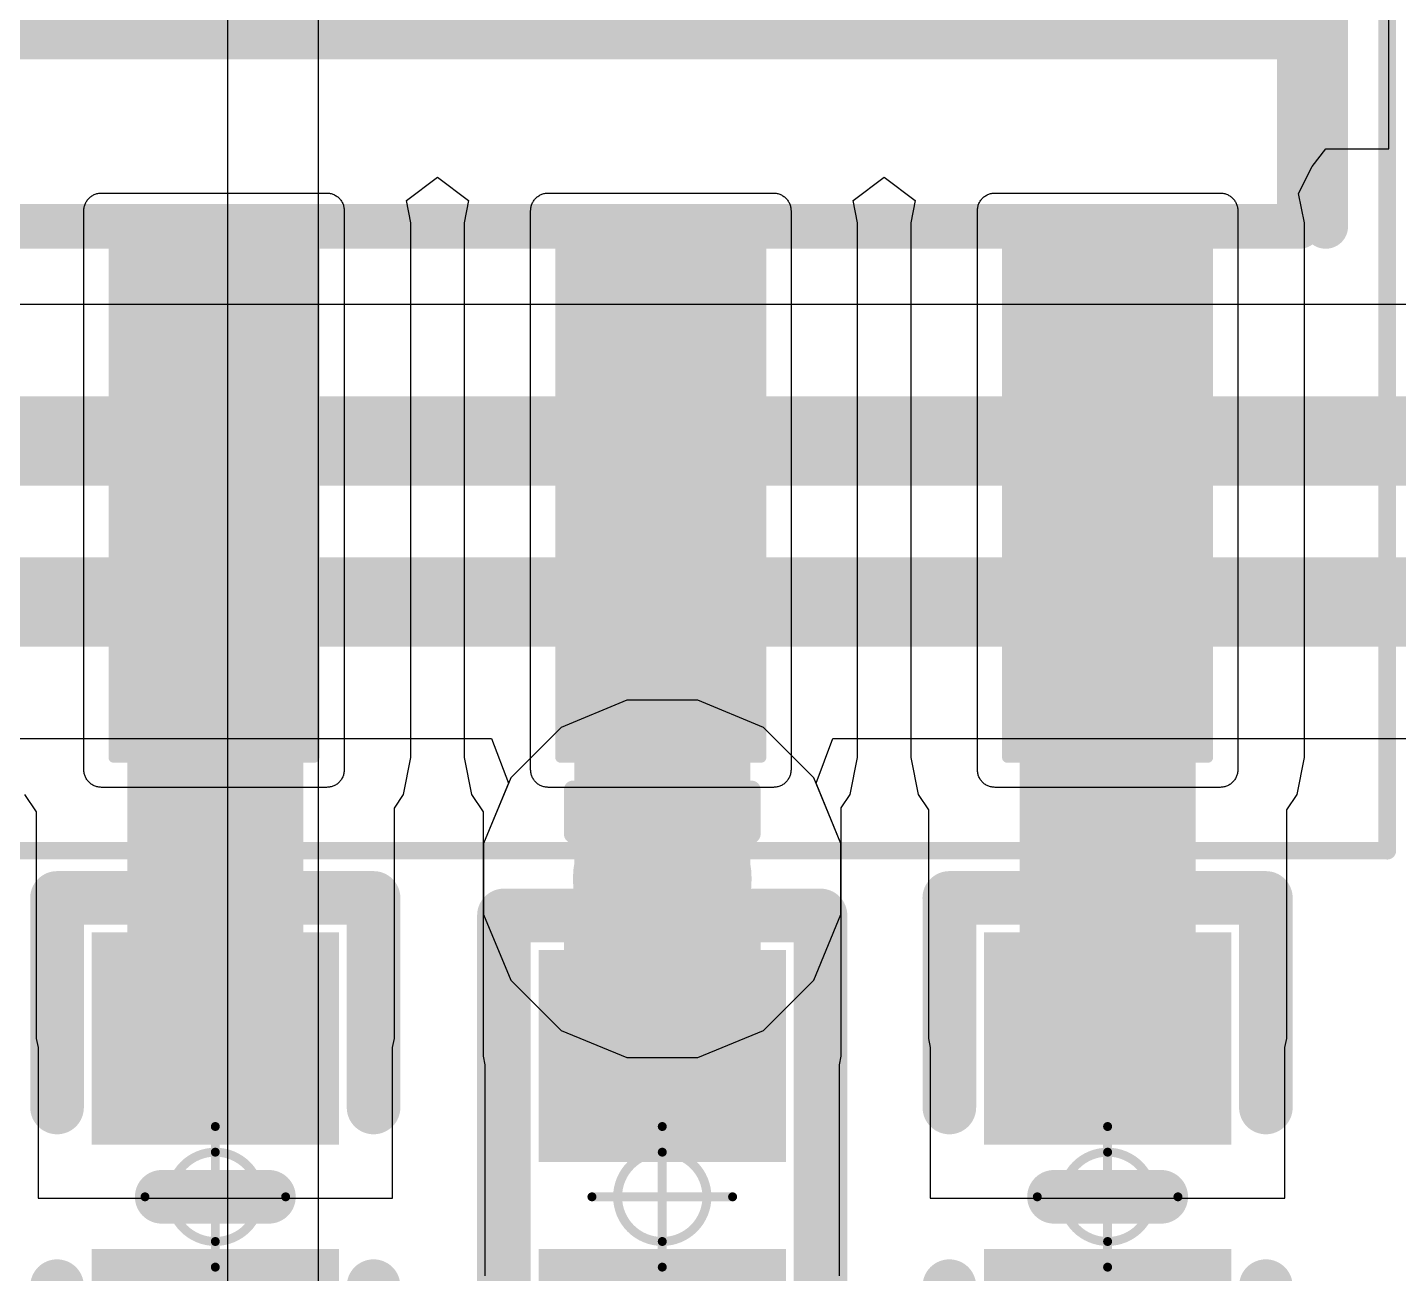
# Model space of a CAD drawing. Header units: inches. Extents: x -0.5 to 14, y -0.2 to 4.7.
# Drawn here: x 0.2527 to 0.4062, y 0.7315 to 0.871 of the extents above; entities that cross this region are included whole.
import ezdxf

# ---------------------------------------------------------------- set-up
doc = ezdxf.new("R2010")
doc.units = ezdxf.units.IN
doc.header["$MEASUREMENT"] = 0
for name, color, linetype in [('Bottom Layer', 5, 'Continuous'), ('Drill Drawing', 1, 'Continuous'), ('GND', 16, 'Continuous'), ('Mechanical 13', 56, 'Continuous'), ('Mechanical 15', 56, 'Continuous'), ('POWER', 76, 'Continuous'), ('Top Layer', 1, 'Continuous'), ('Top Overlay', 2, 'Continuous'), ('Top Paste', 8, 'Continuous'), ('Top Solder', 216, 'Continuous'), ('Via Holes', 16, 'Continuous')]:
    doc.layers.add(name, color=color, linetype=linetype)

# ---------------------------------------------------------------- blocks, each defined once
blk = doc.blocks.new('R_0402_L_27')
at = {"layer": 'Top Layer'}
for points in [[(-0.02363, 0.00984), (-0.00788, 0.00984), (-0.00788, -0.00985), (-0.02363, -0.00985)], [(0.00984, 0.00984), (0.02559, 0.00984), (0.02559, -0.00985), (0.00984, -0.00985)]]:
    blk.add_hatch(color=1, dxfattribs=at).paths.add_polyline_path(points)
at = {"layer": 'Top Paste'}
for points in [[(-0.02363, 0.00984), (-0.00788, 0.00984), (-0.00788, -0.00985), (-0.02363, -0.00985)], [(0.00984, 0.00984), (0.02559, 0.00984), (0.02559, -0.00985), (0.00984, -0.00985)]]:
    blk.add_hatch(color=8, dxfattribs=at).paths.add_polyline_path(points)
at = {"layer": 'Top Solder'}
for points in [[(-0.02763, 0.01384), (-0.00388, 0.01384), (-0.00388, -0.01385), (-0.02763, -0.01385)], [(0.00584, 0.01384), (0.02959, 0.01384), (0.02959, -0.01385), (0.00584, -0.01385)]]:
    blk.add_hatch(color=216, dxfattribs=at).paths.add_polyline_path(points)
at = {"layer": 'Mechanical 15'}
for points in [[(0, -0.00787, 0.001, 0.001, 0), (0, 0.00787, 0.001, 0.001, 0)], [(0.00787, 0, 0.001, 0.001, 0), (-0.00787, 0, 0.001, 0.001, 0)]]:
    blk.add_lwpolyline(points, format="xyseb", dxfattribs=at)
for points in [[(-0.00025, 0.00787, 0.0005, 0.0005, 1), (0.00025, 0.00787, 0.0005, 0.0005, 1)], [(0.005, 0, 0.001, 0.001, 1), (-0.005, 0, 0.001, 0.001, 1)], [(-0.00812, 0, 0.0005, 0.0005, 1), (-0.00762, 0, 0.0005, 0.0005, 1)], [(-0.00525, 0, 0.0005, 0.0005, 1), (-0.00475, 0, 0.0005, 0.0005, 1)], [(0.00475, 0, 0.0005, 0.0005, 1), (0.00525, 0, 0.0005, 0.0005, 1)], [(0.00762, 0, 0.0005, 0.0005, 1), (0.00812, 0, 0.0005, 0.0005, 1)], [(-0.00025, -0.00787, 0.0005, 0.0005, 1), (0.00025, -0.00787, 0.0005, 0.0005, 1)]]:
    blk.add_lwpolyline(points, format="xyseb", close=True, dxfattribs=at)
at = {"layer": 'Top Overlay'}
for points in [[(-0.0315, -0.01772, 0.006, 0.006, 0), (-0.0315, 0.01771, 0.006, 0.006, 0)], [(0.03346, 0.01771, 0.006, 0.006, 0), (-0.0315, 0.01771, 0.006, 0.006, 0)], [(0.03346, -0.01772, 0.006, 0.006, 0), (0.03346, 0.01771, 0.006, 0.006, 0)], [(0.03346, -0.01772, 0.006, 0.006, 0), (-0.0315, -0.01772, 0.006, 0.006, 0)]]:
    blk.add_lwpolyline(points, format="xyseb", dxfattribs=at)
for points in [[(-0.033, 0.01771, 0.003, 0.003, 1), (-0.03, 0.01771, 0.003, 0.003, 1)], [(-0.033, 0.01771, 0.003, 0.003, 1), (-0.03, 0.01771, 0.003, 0.003, 1)], [(0.03196, 0.01771, 0.003, 0.003, 1), (0.03496, 0.01771, 0.003, 0.003, 1)], [(0.03196, 0.01771, 0.003, 0.003, 1), (0.03496, 0.01771, 0.003, 0.003, 1)], [(-0.033, -0.01772, 0.003, 0.003, 1), (-0.03, -0.01772, 0.003, 0.003, 1)], [(-0.033, -0.01772, 0.003, 0.003, 1), (-0.03, -0.01772, 0.003, 0.003, 1)], [(0.03196, -0.01772, 0.003, 0.003, 1), (0.03496, -0.01772, 0.003, 0.003, 1)], [(0.03196, -0.01772, 0.003, 0.003, 1), (0.03496, -0.01772, 0.003, 0.003, 1)]]:
    blk.add_lwpolyline(points, format="xyseb", close=True, dxfattribs=at)
blk = doc.blocks.new('C_0402_L_28')
at = {"layer": 'Top Layer'}
for points in [[(-0.02559, 0.00984), (-0.00984, 0.00984), (-0.00984, -0.00984), (-0.02559, -0.00984)], [(0.00984, 0.00984), (0.02559, 0.00984), (0.02559, -0.00985), (0.00984, -0.00985)]]:
    blk.add_hatch(color=1, dxfattribs=at).paths.add_polyline_path(points)
at = {"layer": 'Top Paste'}
for points in [[(-0.02559, 0.00984), (-0.00984, 0.00984), (-0.00984, -0.00984), (-0.02559, -0.00984)], [(0.00984, 0.00984), (0.02559, 0.00984), (0.02559, -0.00985), (0.00984, -0.00985)]]:
    blk.add_hatch(color=8, dxfattribs=at).paths.add_polyline_path(points)
at = {"layer": 'Top Solder'}
for points in [[(-0.02959, 0.01384), (-0.00584, 0.01384), (-0.00584, -0.01384), (-0.02959, -0.01384)], [(0.00584, 0.01384), (0.02959, 0.01384), (0.02959, -0.01385), (0.00584, -0.01385)]]:
    blk.add_hatch(color=216, dxfattribs=at).paths.add_polyline_path(points)
at = {"layer": 'Mechanical 15'}
for points in [[(0, -0.00787, 0.001, 0.001, 0), (0, 0.00787, 0.001, 0.001, 0)], [(0.00787, 0, 0.001, 0.001, 0), (-0.00787, 0, 0.001, 0.001, 0)]]:
    blk.add_lwpolyline(points, format="xyseb", dxfattribs=at)
for points in [[(-0.00025, 0.00787, 0.0005, 0.0005, 1), (0.00025, 0.00787, 0.0005, 0.0005, 1)], [(0.005, 0, 0.001, 0.001, 1), (-0.005, 0, 0.001, 0.001, 1)], [(-0.00812, 0, 0.0005, 0.0005, 1), (-0.00762, 0, 0.0005, 0.0005, 1)], [(-0.00525, 0, 0.0005, 0.0005, 1), (-0.00475, 0, 0.0005, 0.0005, 1)], [(0.00475, 0, 0.0005, 0.0005, 1), (0.00525, 0, 0.0005, 0.0005, 1)], [(0.00762, 0, 0.0005, 0.0005, 1), (0.00812, 0, 0.0005, 0.0005, 1)], [(-0.00025, -0.00787, 0.0005, 0.0005, 1), (0.00025, -0.00787, 0.0005, 0.0005, 1)]]:
    blk.add_lwpolyline(points, format="xyseb", close=True, dxfattribs=at)
at = {"layer": 'Top Overlay'}
for points in [[(-0.01, 0.01771, 0.006, 0.006, 0), (-0.03346, 0.01771, 0.006, 0.006, 0)], [(-0.03346, -0.01771, 0.006, 0.006, 0), (-0.03346, 0.01771, 0.006, 0.006, 0)], [(0.03346, 0.01771, 0.006, 0.006, 0), (0.01, 0.01771, 0.006, 0.006, 0)], [(0.03346, -0.01772, 0.006, 0.006, 0), (0.03346, 0.01771, 0.006, 0.006, 0)], [(0, -0.006, 0.006, 0.006, 0), (0, 0.006, 0.006, 0.006, 0)], [(-0.01, -0.01771, 0.006, 0.006, 0), (-0.03346, -0.01771, 0.006, 0.006, 0)], [(-0.03345, -0.01772, 0.006, 0.006, 0), (-0.03346, -0.01771, 0.006, 0.006, 0)], [(0.03346, -0.01771, 0.006, 0.006, 0), (0.01, -0.01771, 0.006, 0.006, 0)]]:
    blk.add_lwpolyline(points, format="xyseb", dxfattribs=at)
for points in [[(-0.03496, 0.01771, 0.003, 0.003, 1), (-0.03196, 0.01771, 0.003, 0.003, 1)], [(-0.03496, 0.01771, 0.003, 0.003, 1), (-0.03196, 0.01771, 0.003, 0.003, 1)], [(-0.0115, 0.01771, 0.003, 0.003, 1), (-0.0085, 0.01771, 0.003, 0.003, 1)], [(0.0085, 0.01771, 0.003, 0.003, 1), (0.0115, 0.01771, 0.003, 0.003, 1)], [(0.03196, 0.01771, 0.003, 0.003, 1), (0.03496, 0.01771, 0.003, 0.003, 1)], [(0.03196, 0.01771, 0.003, 0.003, 1), (0.03496, 0.01771, 0.003, 0.003, 1)], [(-0.0015, 0.006, 0.003, 0.003, 1), (0.0015, 0.006, 0.003, 0.003, 1)], [(-0.0015, -0.006, 0.003, 0.003, 1), (0.0015, -0.006, 0.003, 0.003, 1)], [(-0.03496, -0.01771, 0.003, 0.003, 1), (-0.03196, -0.01771, 0.003, 0.003, 1)], [(-0.03496, -0.01771, 0.003, 0.003, 1), (-0.03196, -0.01771, 0.003, 0.003, 1)], [(-0.03496, -0.01771, 0.003, 0.003, 1), (-0.03196, -0.01771, 0.003, 0.003, 1)], [(-0.03495, -0.01772, 0.003, 0.003, 1), (-0.03195, -0.01772, 0.003, 0.003, 1)], [(-0.0115, -0.01771, 0.003, 0.003, 1), (-0.0085, -0.01771, 0.003, 0.003, 1)], [(0.0085, -0.01771, 0.003, 0.003, 1), (0.0115, -0.01771, 0.003, 0.003, 1)], [(0.03196, -0.01771, 0.003, 0.003, 1), (0.03496, -0.01771, 0.003, 0.003, 1)], [(0.03196, -0.01772, 0.003, 0.003, 1), (0.03496, -0.01772, 0.003, 0.003, 1)]]:
    blk.add_lwpolyline(points, format="xyseb", close=True, dxfattribs=at)
blk = doc.blocks.new('VREG_LM5017MR_NOPB_30')
at = {"layer": 'Top Layer'}
blk.add_hatch(color=1, dxfattribs=at).paths.add_polyline_path([(-0.05807, 0.09646), (0.05807, 0.09646), (0.05807, -0.09646), (-0.05807, -0.09646)])
h = blk.add_hatch(color=1, dxfattribs=at)
edge = h.paths.add_edge_path()
edge.add_arc((0.07638, 0.08622), 0.000591, 90, 180)
edge.add_line((0.07579, 0.08622), (0.07579, 0.06378))
edge.add_arc((0.07638, 0.06378), 0.000591, 180, 270)
edge.add_line((0.07638, 0.06319), (0.13622, 0.06319))
edge.add_arc((0.13622, 0.06378), 0.000591, 270, 360)
edge.add_line((0.13681, 0.06378), (0.13681, 0.08622))
edge.add_arc((0.13622, 0.08622), 0.000591, 0, 90)
edge.add_line((0.13622, 0.08681), (0.07638, 0.08681))
h = blk.add_hatch(color=1, dxfattribs=at)
edge = h.paths.add_edge_path()
edge.add_arc((0.07638, 0.03622), 0.000591, 90, 180)
edge.add_line((0.07579, 0.03622), (0.07579, 0.01378))
edge.add_arc((0.07638, 0.01378), 0.000591, 180, 270)
edge.add_line((0.07638, 0.01319), (0.13622, 0.01319))
edge.add_arc((0.13622, 0.01378), 0.000591, 270, 360)
edge.add_line((0.13681, 0.01378), (0.13681, 0.03622))
edge.add_arc((0.13622, 0.03622), 0.000591, 0, 90)
edge.add_line((0.13622, 0.03681), (0.07638, 0.03681))
h = blk.add_hatch(color=1, dxfattribs=at)
edge = h.paths.add_edge_path()
edge.add_arc((0.07638, -0.01378), 0.000591, 90, 180)
edge.add_line((0.07579, -0.01378), (0.07579, -0.03622))
edge.add_arc((0.07638, -0.03622), 0.000591, 180, 270)
edge.add_line((0.07638, -0.03681), (0.13622, -0.03681))
edge.add_arc((0.13622, -0.03622), 0.000591, 270, 360)
edge.add_line((0.13681, -0.03622), (0.13681, -0.01378))
edge.add_arc((0.13622, -0.01378), 0.000591, 0, 90)
edge.add_line((0.13622, -0.01319), (0.07638, -0.01319))
at = {"layer": 'Top Paste'}
h = blk.add_hatch(color=8, dxfattribs=at)
edge = h.paths.add_edge_path()
edge.add_arc((0.07638, 0.08622), 0.000591, 90, 180)
edge.add_line((0.07579, 0.08622), (0.07579, 0.06378))
edge.add_arc((0.07638, 0.06378), 0.000591, 180, 270)
edge.add_line((0.07638, 0.06319), (0.13622, 0.06319))
edge.add_arc((0.13622, 0.06378), 0.000591, 270, 360)
edge.add_line((0.13681, 0.06378), (0.13681, 0.08622))
edge.add_arc((0.13622, 0.08622), 0.000591, 0, 90)
edge.add_line((0.13622, 0.08681), (0.07638, 0.08681))
h = blk.add_hatch(color=8, dxfattribs=at)
edge = h.paths.add_edge_path()
edge.add_arc((0.07638, 0.03622), 0.000591, 90, 180)
edge.add_line((0.07579, 0.03622), (0.07579, 0.01378))
edge.add_arc((0.07638, 0.01378), 0.000591, 180, 270)
edge.add_line((0.07638, 0.01319), (0.13622, 0.01319))
edge.add_arc((0.13622, 0.01378), 0.000591, 270, 360)
edge.add_line((0.13681, 0.01378), (0.13681, 0.03622))
edge.add_arc((0.13622, 0.03622), 0.000591, 0, 90)
edge.add_line((0.13622, 0.03681), (0.07638, 0.03681))
h = blk.add_hatch(color=8, dxfattribs=at)
edge = h.paths.add_edge_path()
edge.add_arc((0.07638, -0.01378), 0.000591, 90, 180)
edge.add_line((0.07579, -0.01378), (0.07579, -0.03622))
edge.add_arc((0.07638, -0.03622), 0.000591, 180, 270)
edge.add_line((0.07638, -0.03681), (0.13622, -0.03681))
edge.add_arc((0.13622, -0.03622), 0.000591, 270, 360)
edge.add_line((0.13681, -0.03622), (0.13681, -0.01378))
edge.add_arc((0.13622, -0.01378), 0.000591, 0, 90)
edge.add_line((0.13622, -0.01319), (0.07638, -0.01319))
at = {"layer": 'Mechanical 13'}
for points in [[(0.07677, 0.09646, 0.005, 0.005, 0), (-0.07677, 0.09646, 0.005, 0.005, 0)], [(0.07677, -0.09646, 0.005, 0.005, 0), (0.07677, 0.09646, 0.005, 0.005, 0)]]:
    blk.add_lwpolyline(points, format="xyseb", dxfattribs=at)
blk.add_lwpolyline([(0.07552, 0.09646, 0.0025, 0.0025, 1), (0.07802, 0.09646, 0.0025, 0.0025, 1)], format="xyseb", close=True, dxfattribs=at)
blk.add_lwpolyline([(0.07552, 0.09646, 0.0025, 0.0025, 1), (0.07802, 0.09646, 0.0025, 0.0025, 1)], format="xyseb", close=True, dxfattribs=at)
at = {"layer": 'Mechanical 15'}
for points in [[(0.14665, 0.1063, 0.00197, 0.00197, 0), (-0.14665, 0.1063, 0.00197, 0.00197, 0)], [(0.14665, -0.1063, 0.00197, 0.00197, 0), (0.14665, 0.1063, 0.00197, 0.00197, 0)]]:
    blk.add_lwpolyline(points, format="xyseb", dxfattribs=at)
blk.add_lwpolyline([(0.14616, 0.1063, 0.000984, 0.000984, 1), (0.14715, 0.1063, 0.000984, 0.000984, 1)], format="xyseb", close=True, dxfattribs=at)
blk.add_lwpolyline([(0.14616, 0.1063, 0.000984, 0.000984, 1), (0.14715, 0.1063, 0.000984, 0.000984, 1)], format="xyseb", close=True, dxfattribs=at)
at = {"layer": 'Top Overlay'}
blk.add_lwpolyline([(0.07677, 0.09941, 0.005, 0.005, 0), (-0.07677, 0.09941, 0.005, 0.005, 0)], format="xyseb", dxfattribs=at)
blk.add_lwpolyline([(0.07552, 0.09941, 0.0025, 0.0025, 1), (0.07802, 0.09941, 0.0025, 0.0025, 1)], format="xyseb", close=True, dxfattribs=at)
at = {"layer": 'Top Solder'}
for p, q in [((0.07361, 0.08899), (0.07368, 0.08906)), ((0.07368, 0.08906), (0.07376, 0.08913)), ((0.07376, 0.08913), (0.07384, 0.08919)), ((0.07384, 0.08919), (0.07393, 0.08925)), ((0.07393, 0.08925), (0.07402, 0.0893)), ((0.07402, 0.0893), (0.07411, 0.08935)), ((0.07411, 0.08935), (0.0742, 0.0894)), ((0.0742, 0.0894), (0.07429, 0.08944)), ((0.07429, 0.08944), (0.07439, 0.08947)), ((0.07439, 0.08947), (0.07449, 0.0895)), ((0.07449, 0.0895), (0.07459, 0.08952)), ((0.07459, 0.08952), (0.07469, 0.08954)), ((0.07469, 0.08954), (0.07479, 0.08956)), ((0.07479, 0.08956), (0.0749, 0.08956)), ((0.0749, 0.08956), (0.075, 0.08957)), ((0.075, 0.08957), (0.1376, 0.08957)), ((0.1376, 0.08957), (0.1377, 0.08956)), ((0.1377, 0.08956), (0.1378, 0.08956)), ((0.1378, 0.08956), (0.13791, 0.08954)), ((0.13791, 0.08954), (0.13801, 0.08952)), ((0.13801, 0.08952), (0.13811, 0.0895)), ((0.13811, 0.0895), (0.13821, 0.08947)), ((0.13821, 0.08947), (0.1383, 0.08944)), ((0.1383, 0.08944), (0.1384, 0.0894)), ((0.1384, 0.0894), (0.13849, 0.08935)), ((0.13849, 0.08935), (0.13858, 0.0893)), ((0.13858, 0.0893), (0.13867, 0.08925)), ((0.13867, 0.08925), (0.13876, 0.08919)), ((0.13876, 0.08919), (0.13884, 0.08913)), ((0.13884, 0.08913), (0.13892, 0.08906)), ((0.13892, 0.08906), (0.13899, 0.08899)), ((0.07303, 0.0877), (0.07304, 0.0878)), ((0.07303, 0.0876), (0.07303, 0.0877)), ((0.07303, 0.0624), (0.07303, 0.0876)), ((0.07304, 0.0878), (0.07306, 0.08791)), ((0.07306, 0.08791), (0.07307, 0.08801)), ((0.07307, 0.08801), (0.0731, 0.08811)), ((0.0731, 0.08811), (0.07313, 0.08821)), ((0.07313, 0.08821), (0.07316, 0.0883)), ((0.07316, 0.0883), (0.0732, 0.0884)), ((0.0732, 0.0884), (0.07325, 0.08849)), ((0.07325, 0.08849), (0.0733, 0.08858)), ((0.0733, 0.08858), (0.07335, 0.08867)), ((0.07335, 0.08867), (0.07341, 0.08876)), ((0.07341, 0.08876), (0.07347, 0.08884)), ((0.07347, 0.08884), (0.07354, 0.08892)), ((0.07354, 0.08892), (0.07361, 0.08899)), ((0.13899, 0.08899), (0.13906, 0.08892)), ((0.13906, 0.08892), (0.13913, 0.08884)), ((0.13913, 0.08884), (0.13919, 0.08876)), ((0.13919, 0.08876), (0.13925, 0.08867)), ((0.13925, 0.08867), (0.1393, 0.08858)), ((0.1393, 0.08858), (0.13935, 0.08849)), ((0.13935, 0.08849), (0.1394, 0.0884)), ((0.1394, 0.0884), (0.13944, 0.0883)), ((0.13944, 0.0883), (0.13947, 0.08821)), ((0.13947, 0.08821), (0.1395, 0.08811)), ((0.1395, 0.08811), (0.13952, 0.08801)), ((0.13952, 0.08801), (0.13954, 0.08791)), ((0.13954, 0.08791), (0.13956, 0.0878)), ((0.13956, 0.0878), (0.13956, 0.0877)), ((0.13956, 0.0877), (0.13957, 0.0876)), ((0.13957, 0.0876), (0.13957, 0.0624)), ((0.07303, 0.0623), (0.07303, 0.0624)), ((0.07304, 0.0622), (0.07303, 0.0623)), ((0.07306, 0.06209), (0.07304, 0.0622)), ((0.07307, 0.06199), (0.07306, 0.06209)), ((0.0731, 0.06189), (0.07307, 0.06199)), ((0.07313, 0.06179), (0.0731, 0.06189)), ((0.07316, 0.0617), (0.07313, 0.06179)), ((0.0732, 0.0616), (0.07316, 0.0617)), ((0.07325, 0.06151), (0.0732, 0.0616)), ((0.0733, 0.06142), (0.07325, 0.06151)), ((0.07335, 0.06133), (0.0733, 0.06142)), ((0.1393, 0.06142), (0.13925, 0.06133)), ((0.13935, 0.06151), (0.1393, 0.06142)), ((0.1394, 0.0616), (0.13935, 0.06151)), ((0.13944, 0.0617), (0.1394, 0.0616)), ((0.13947, 0.06179), (0.13944, 0.0617)), ((0.1395, 0.06189), (0.13947, 0.06179)), ((0.13952, 0.06199), (0.1395, 0.06189)), ((0.13954, 0.06209), (0.13952, 0.06199)), ((0.13956, 0.0622), (0.13954, 0.06209)), ((0.13957, 0.0624), (0.13956, 0.0623)), ((0.13956, 0.0623), (0.13956, 0.0622)), ((0.07341, 0.06124), (0.07335, 0.06133)), ((0.07347, 0.06116), (0.07341, 0.06124)), ((0.07354, 0.06108), (0.07347, 0.06116)), ((0.07361, 0.06101), (0.07354, 0.06108)), ((0.07368, 0.06094), (0.07361, 0.06101)), ((0.07376, 0.06087), (0.07368, 0.06094)), ((0.07384, 0.06081), (0.07376, 0.06087)), ((0.07393, 0.06075), (0.07384, 0.06081)), ((0.07402, 0.0607), (0.07393, 0.06075)), ((0.07411, 0.06065), (0.07402, 0.0607)), ((0.0742, 0.0606), (0.07411, 0.06065)), ((0.07429, 0.06056), (0.0742, 0.0606)), ((0.07439, 0.06053), (0.07429, 0.06056)), ((0.07449, 0.0605), (0.07439, 0.06053)), ((0.07459, 0.06048), (0.07449, 0.0605)), ((0.07469, 0.06046), (0.07459, 0.06048)), ((0.07479, 0.06044), (0.07469, 0.06046)), ((0.0749, 0.06044), (0.07479, 0.06044)), ((0.075, 0.06043), (0.0749, 0.06044)), ((0.1376, 0.06043), (0.075, 0.06043)), ((0.1377, 0.06044), (0.1376, 0.06043)), ((0.1378, 0.06044), (0.1377, 0.06044)), ((0.13791, 0.06046), (0.1378, 0.06044)), ((0.13801, 0.06048), (0.13791, 0.06046)), ((0.13811, 0.0605), (0.13801, 0.06048)), ((0.13821, 0.06053), (0.13811, 0.0605)), ((0.1383, 0.06056), (0.13821, 0.06053)), ((0.1384, 0.0606), (0.1383, 0.06056)), ((0.13849, 0.06065), (0.1384, 0.0606)), ((0.13858, 0.0607), (0.13849, 0.06065)), ((0.13867, 0.06075), (0.13858, 0.0607)), ((0.13876, 0.06081), (0.13867, 0.06075)), ((0.13884, 0.06087), (0.13876, 0.06081)), ((0.13892, 0.06094), (0.13884, 0.06087)), ((0.13899, 0.06101), (0.13892, 0.06094)), ((0.13906, 0.06108), (0.13899, 0.06101)), ((0.13913, 0.06116), (0.13906, 0.06108)), ((0.13919, 0.06124), (0.13913, 0.06116)), ((0.13925, 0.06133), (0.13919, 0.06124)), ((0.07316, 0.0383), (0.0732, 0.0384)), ((0.0732, 0.0384), (0.07325, 0.03849)), ((0.07325, 0.03849), (0.0733, 0.03858)), ((0.0733, 0.03858), (0.07335, 0.03867)), ((0.07335, 0.03867), (0.07341, 0.03876)), ((0.07341, 0.03876), (0.07347, 0.03884)), ((0.07347, 0.03884), (0.07354, 0.03892)), ((0.07354, 0.03892), (0.07361, 0.03899)), ((0.07361, 0.03899), (0.07368, 0.03906)), ((0.07368, 0.03906), (0.07376, 0.03913)), ((0.07376, 0.03913), (0.07384, 0.03919)), ((0.07384, 0.03919), (0.07393, 0.03925)), ((0.07393, 0.03925), (0.07402, 0.0393)), ((0.07402, 0.0393), (0.07411, 0.03935)), ((0.07411, 0.03935), (0.0742, 0.0394)), ((0.0742, 0.0394), (0.07429, 0.03944)), ((0.07429, 0.03944), (0.07439, 0.03947)), ((0.07439, 0.03947), (0.07449, 0.0395)), ((0.07449, 0.0395), (0.07459, 0.03952)), ((0.07459, 0.03952), (0.07469, 0.03954)), ((0.07469, 0.03954), (0.07479, 0.03956)), ((0.07479, 0.03956), (0.0749, 0.03956)), ((0.0749, 0.03956), (0.075, 0.03957)), ((0.075, 0.03957), (0.1376, 0.03957)), ((0.1376, 0.03957), (0.1377, 0.03956)), ((0.1377, 0.03956), (0.1378, 0.03956)), ((0.1378, 0.03956), (0.13791, 0.03954)), ((0.13791, 0.03954), (0.13801, 0.03952)), ((0.13801, 0.03952), (0.13811, 0.0395)), ((0.13811, 0.0395), (0.13821, 0.03947)), ((0.13821, 0.03947), (0.1383, 0.03944)), ((0.1383, 0.03944), (0.1384, 0.0394)), ((0.1384, 0.0394), (0.13849, 0.03935)), ((0.13849, 0.03935), (0.13858, 0.0393)), ((0.13858, 0.0393), (0.13867, 0.03925)), ((0.13867, 0.03925), (0.13876, 0.03919)), ((0.13876, 0.03919), (0.13884, 0.03913)), ((0.13884, 0.03913), (0.13892, 0.03906)), ((0.13892, 0.03906), (0.13899, 0.03899)), ((0.13899, 0.03899), (0.13906, 0.03892)), ((0.13906, 0.03892), (0.13913, 0.03884)), ((0.13913, 0.03884), (0.13919, 0.03876)), ((0.13919, 0.03876), (0.13925, 0.03867)), ((0.13925, 0.03867), (0.1393, 0.03858)), ((0.1393, 0.03858), (0.13935, 0.03849)), ((0.13935, 0.03849), (0.1394, 0.0384)), ((0.1394, 0.0384), (0.13944, 0.0383)), ((0.07303, 0.0377), (0.07304, 0.0378)), ((0.07303, 0.0376), (0.07303, 0.0377)), ((0.07303, 0.0124), (0.07303, 0.0376)), ((0.07304, 0.0378), (0.07306, 0.03791)), ((0.07306, 0.03791), (0.07307, 0.03801)), ((0.07307, 0.03801), (0.0731, 0.03811)), ((0.0731, 0.03811), (0.07313, 0.03821)), ((0.07313, 0.03821), (0.07316, 0.0383)), ((0.13944, 0.0383), (0.13947, 0.03821)), ((0.13947, 0.03821), (0.1395, 0.03811)), ((0.1395, 0.03811), (0.13952, 0.03801)), ((0.13952, 0.03801), (0.13954, 0.03791)), ((0.13954, 0.03791), (0.13956, 0.0378)), ((0.13956, 0.0378), (0.13956, 0.0377)), ((0.13956, 0.0377), (0.13957, 0.0376)), ((0.13957, 0.0376), (0.13957, 0.0124)), ((0.07303, 0.0123), (0.07303, 0.0124)), ((0.07304, 0.0122), (0.07303, 0.0123)), ((0.13957, 0.0124), (0.13956, 0.0123)), ((0.13956, 0.0123), (0.13956, 0.0122)), ((0.07306, 0.01209), (0.07304, 0.0122)), ((0.07307, 0.01199), (0.07306, 0.01209)), ((0.0731, 0.01189), (0.07307, 0.01199)), ((0.07313, 0.01179), (0.0731, 0.01189)), ((0.07316, 0.0117), (0.07313, 0.01179)), ((0.0732, 0.0116), (0.07316, 0.0117)), ((0.07325, 0.01151), (0.0732, 0.0116)), ((0.0733, 0.01142), (0.07325, 0.01151)), ((0.07335, 0.01133), (0.0733, 0.01142)), ((0.07341, 0.01124), (0.07335, 0.01133)), ((0.07347, 0.01116), (0.07341, 0.01124)), ((0.07354, 0.01108), (0.07347, 0.01116)), ((0.07361, 0.01101), (0.07354, 0.01108)), ((0.07368, 0.01094), (0.07361, 0.01101)), ((0.07376, 0.01087), (0.07368, 0.01094)), ((0.07384, 0.01081), (0.07376, 0.01087)), ((0.07393, 0.01075), (0.07384, 0.01081)), ((0.07402, 0.0107), (0.07393, 0.01075)), ((0.13867, 0.01075), (0.13858, 0.0107)), ((0.13876, 0.01081), (0.13867, 0.01075)), ((0.13884, 0.01087), (0.13876, 0.01081)), ((0.13892, 0.01094), (0.13884, 0.01087)), ((0.13899, 0.01101), (0.13892, 0.01094)), ((0.13906, 0.01108), (0.13899, 0.01101)), ((0.13913, 0.01116), (0.13906, 0.01108)), ((0.13919, 0.01124), (0.13913, 0.01116)), ((0.13925, 0.01133), (0.13919, 0.01124)), ((0.1393, 0.01142), (0.13925, 0.01133)), ((0.13935, 0.01151), (0.1393, 0.01142)), ((0.1394, 0.0116), (0.13935, 0.01151)), ((0.13944, 0.0117), (0.1394, 0.0116)), ((0.13947, 0.01179), (0.13944, 0.0117)), ((0.1395, 0.01189), (0.13947, 0.01179)), ((0.13952, 0.01199), (0.1395, 0.01189)), ((0.13954, 0.01209), (0.13952, 0.01199)), ((0.13956, 0.0122), (0.13954, 0.01209)), ((0.07411, 0.01065), (0.07402, 0.0107)), ((0.0742, 0.0106), (0.07411, 0.01065)), ((0.07429, 0.01056), (0.0742, 0.0106)), ((0.07439, 0.01053), (0.07429, 0.01056)), ((0.07449, 0.0105), (0.07439, 0.01053)), ((0.07459, 0.01048), (0.07449, 0.0105)), ((0.07469, 0.01046), (0.07459, 0.01048)), ((0.07479, 0.01044), (0.07469, 0.01046)), ((0.0749, 0.01044), (0.07479, 0.01044)), ((0.075, 0.01043), (0.0749, 0.01044)), ((0.1376, 0.01043), (0.075, 0.01043)), ((0.1377, 0.01044), (0.1376, 0.01043)), ((0.1378, 0.01044), (0.1377, 0.01044)), ((0.13791, 0.01046), (0.1378, 0.01044)), ((0.13801, 0.01048), (0.13791, 0.01046)), ((0.13811, 0.0105), (0.13801, 0.01048)), ((0.13821, 0.01053), (0.13811, 0.0105)), ((0.1383, 0.01056), (0.13821, 0.01053)), ((0.1384, 0.0106), (0.1383, 0.01056)), ((0.13849, 0.01065), (0.1384, 0.0106)), ((0.13858, 0.0107), (0.13849, 0.01065)), ((0.07393, -0.01075), (0.07402, -0.0107)), ((0.07402, -0.0107), (0.07411, -0.01065)), ((0.07411, -0.01065), (0.0742, -0.0106)), ((0.0742, -0.0106), (0.07429, -0.01056)), ((0.07429, -0.01056), (0.07439, -0.01053)), ((0.07439, -0.01053), (0.07449, -0.0105)), ((0.07449, -0.0105), (0.07459, -0.01048)), ((0.07459, -0.01048), (0.07469, -0.01046)), ((0.07469, -0.01046), (0.07479, -0.01044)), ((0.07479, -0.01044), (0.0749, -0.01044)), ((0.0749, -0.01044), (0.075, -0.01043)), ((0.075, -0.01043), (0.1376, -0.01043)), ((0.1376, -0.01043), (0.1377, -0.01044)), ((0.1377, -0.01044), (0.1378, -0.01044)), ((0.1378, -0.01044), (0.13791, -0.01046)), ((0.13791, -0.01046), (0.13801, -0.01048)), ((0.13801, -0.01048), (0.13811, -0.0105)), ((0.13811, -0.0105), (0.13821, -0.01053)), ((0.13821, -0.01053), (0.1383, -0.01056)), ((0.1383, -0.01056), (0.1384, -0.0106)), ((0.1384, -0.0106), (0.13849, -0.01065)), ((0.13849, -0.01065), (0.13858, -0.0107)), ((0.13858, -0.0107), (0.13867, -0.01075)), ((0.07303, -0.0123), (0.07304, -0.0122)), ((0.07304, -0.0122), (0.07306, -0.01209)), ((0.07306, -0.01209), (0.07307, -0.01199)), ((0.07307, -0.01199), (0.0731, -0.01189)), ((0.0731, -0.01189), (0.07313, -0.01179)), ((0.07313, -0.01179), (0.07316, -0.0117)), ((0.07316, -0.0117), (0.0732, -0.0116)), ((0.0732, -0.0116), (0.07325, -0.01151)), ((0.07325, -0.01151), (0.0733, -0.01142)), ((0.0733, -0.01142), (0.07335, -0.01133)), ((0.07335, -0.01133), (0.07341, -0.01124)), ((0.07341, -0.01124), (0.07347, -0.01116)), ((0.07347, -0.01116), (0.07354, -0.01108)), ((0.07354, -0.01108), (0.07361, -0.01101)), ((0.07361, -0.01101), (0.07368, -0.01094)), ((0.07368, -0.01094), (0.07376, -0.01087)), ((0.07376, -0.01087), (0.07384, -0.01081)), ((0.07384, -0.01081), (0.07393, -0.01075)), ((0.13867, -0.01075), (0.13876, -0.01081)), ((0.13876, -0.01081), (0.13884, -0.01087)), ((0.13884, -0.01087), (0.13892, -0.01094)), ((0.13892, -0.01094), (0.13899, -0.01101)), ((0.13899, -0.01101), (0.13906, -0.01108)), ((0.13906, -0.01108), (0.13913, -0.01116)), ((0.13913, -0.01116), (0.13919, -0.01124)), ((0.13919, -0.01124), (0.13925, -0.01133)), ((0.13925, -0.01133), (0.1393, -0.01142)), ((0.1393, -0.01142), (0.13935, -0.01151)), ((0.13935, -0.01151), (0.1394, -0.0116)), ((0.1394, -0.0116), (0.13944, -0.0117)), ((0.13944, -0.0117), (0.13947, -0.01179)), ((0.13947, -0.01179), (0.1395, -0.01189)), ((0.1395, -0.01189), (0.13952, -0.01199)), ((0.13952, -0.01199), (0.13954, -0.01209)), ((0.13954, -0.01209), (0.13956, -0.0122)), ((0.13956, -0.0122), (0.13956, -0.0123)), ((0.07303, -0.0124), (0.07303, -0.0123)), ((0.07303, -0.0376), (0.07303, -0.0124)), ((0.13956, -0.0123), (0.13957, -0.0124)), ((0.13957, -0.0124), (0.13957, -0.0376)), ((0.07303, -0.0377), (0.07303, -0.0376)), ((0.07304, -0.0378), (0.07303, -0.0377)), ((0.07306, -0.03791), (0.07304, -0.0378)), ((0.07307, -0.03801), (0.07306, -0.03791)), ((0.0731, -0.03811), (0.07307, -0.03801)), ((0.07313, -0.03821), (0.0731, -0.03811)), ((0.07316, -0.0383), (0.07313, -0.03821)), ((0.0732, -0.0384), (0.07316, -0.0383)), ((0.13944, -0.0383), (0.1394, -0.0384)), ((0.13947, -0.03821), (0.13944, -0.0383)), ((0.1395, -0.03811), (0.13947, -0.03821)), ((0.13952, -0.03801), (0.1395, -0.03811)), ((0.13954, -0.03791), (0.13952, -0.03801)), ((0.13956, -0.0378), (0.13954, -0.03791)), ((0.13957, -0.0376), (0.13956, -0.0377)), ((0.13956, -0.0377), (0.13956, -0.0378)), ((0.07325, -0.03849), (0.0732, -0.0384)), ((0.0733, -0.03858), (0.07325, -0.03849)), ((0.07335, -0.03867), (0.0733, -0.03858)), ((0.07341, -0.03876), (0.07335, -0.03867)), ((0.07347, -0.03884), (0.07341, -0.03876)), ((0.07354, -0.03892), (0.07347, -0.03884)), ((0.07361, -0.03899), (0.07354, -0.03892)), ((0.07368, -0.03906), (0.07361, -0.03899)), ((0.07376, -0.03913), (0.07368, -0.03906)), ((0.07384, -0.03919), (0.07376, -0.03913)), ((0.07393, -0.03925), (0.07384, -0.03919)), ((0.07402, -0.0393), (0.07393, -0.03925)), ((0.07411, -0.03935), (0.07402, -0.0393)), ((0.0742, -0.0394), (0.07411, -0.03935)), ((0.07429, -0.03944), (0.0742, -0.0394)), ((0.07439, -0.03947), (0.07429, -0.03944)), ((0.07449, -0.0395), (0.07439, -0.03947)), ((0.07459, -0.03952), (0.07449, -0.0395)), ((0.07469, -0.03954), (0.07459, -0.03952)), ((0.07479, -0.03956), (0.07469, -0.03954)), ((0.0749, -0.03956), (0.07479, -0.03956)), ((0.075, -0.03957), (0.0749, -0.03956)), ((0.1376, -0.03957), (0.075, -0.03957)), ((0.1377, -0.03956), (0.1376, -0.03957)), ((0.1378, -0.03956), (0.1377, -0.03956)), ((0.13791, -0.03954), (0.1378, -0.03956)), ((0.13801, -0.03952), (0.13791, -0.03954)), ((0.13811, -0.0395), (0.13801, -0.03952)), ((0.13821, -0.03947), (0.13811, -0.0395)), ((0.1383, -0.03944), (0.13821, -0.03947)), ((0.1384, -0.0394), (0.1383, -0.03944)), ((0.13849, -0.03935), (0.1384, -0.0394)), ((0.13858, -0.0393), (0.13849, -0.03935)), ((0.13867, -0.03925), (0.13858, -0.0393)), ((0.13876, -0.03919), (0.13867, -0.03925)), ((0.13884, -0.03913), (0.13876, -0.03919)), ((0.13892, -0.03906), (0.13884, -0.03913)), ((0.13899, -0.03899), (0.13892, -0.03906)), ((0.13906, -0.03892), (0.13899, -0.03899)), ((0.13913, -0.03884), (0.13906, -0.03892)), ((0.13919, -0.03876), (0.13913, -0.03884)), ((0.13925, -0.03867), (0.13919, -0.03876)), ((0.1393, -0.03858), (0.13925, -0.03867)), ((0.13935, -0.03849), (0.1393, -0.03858)), ((0.1394, -0.0384), (0.13935, -0.03849))]:
    blk.add_line(p, q, dxfattribs=at)
blk = doc.blocks.new('C_0402_L_39')
at = {"layer": 'Top Layer'}
for points in [[(-0.02559, 0.00984), (-0.00984, 0.00984), (-0.00984, -0.00984), (-0.02559, -0.00984)], [(0.00984, 0.00984), (0.02559, 0.00984), (0.02559, -0.00985), (0.00984, -0.00985)]]:
    blk.add_hatch(color=1, dxfattribs=at).paths.add_polyline_path(points)
at = {"layer": 'Top Paste'}
for points in [[(-0.02559, 0.00984), (-0.00984, 0.00984), (-0.00984, -0.00984), (-0.02559, -0.00984)], [(0.00984, 0.00984), (0.02559, 0.00984), (0.02559, -0.00985), (0.00984, -0.00985)]]:
    blk.add_hatch(color=8, dxfattribs=at).paths.add_polyline_path(points)
at = {"layer": 'Top Solder'}
for points in [[(-0.02959, 0.01384), (-0.00584, 0.01384), (-0.00584, -0.01384), (-0.02959, -0.01384)], [(0.00584, 0.01384), (0.02959, 0.01384), (0.02959, -0.01385), (0.00584, -0.01385)]]:
    blk.add_hatch(color=216, dxfattribs=at).paths.add_polyline_path(points)
at = {"layer": 'Mechanical 15'}
for points in [[(0, -0.00787, 0.001, 0.001, 0), (0, 0.00787, 0.001, 0.001, 0)], [(0.00787, 0, 0.001, 0.001, 0), (-0.00787, 0, 0.001, 0.001, 0)]]:
    blk.add_lwpolyline(points, format="xyseb", dxfattribs=at)
for points in [[(-0.00025, 0.00787, 0.0005, 0.0005, 1), (0.00025, 0.00787, 0.0005, 0.0005, 1)], [(0.005, 0, 0.001, 0.001, 1), (-0.005, 0, 0.001, 0.001, 1)], [(-0.00812, 0, 0.0005, 0.0005, 1), (-0.00762, 0, 0.0005, 0.0005, 1)], [(-0.00525, 0, 0.0005, 0.0005, 1), (-0.00475, 0, 0.0005, 0.0005, 1)], [(0.00475, 0, 0.0005, 0.0005, 1), (0.00525, 0, 0.0005, 0.0005, 1)], [(0.00762, 0, 0.0005, 0.0005, 1), (0.00812, 0, 0.0005, 0.0005, 1)], [(-0.00025, -0.00787, 0.0005, 0.0005, 1), (0.00025, -0.00787, 0.0005, 0.0005, 1)]]:
    blk.add_lwpolyline(points, format="xyseb", close=True, dxfattribs=at)
at = {"layer": 'Top Overlay'}
for points in [[(-0.03346, -0.01771, 0.006, 0.006, 0), (-0.03346, 0.01771, 0.006, 0.006, 0)], [(-0.01, 0.01771, 0.006, 0.006, 0), (-0.03346, 0.01771, 0.006, 0.006, 0)], [(0.03346, 0.01771, 0.006, 0.006, 0), (0.01, 0.01771, 0.006, 0.006, 0)], [(0.03346, -0.01772, 0.006, 0.006, 0), (0.03346, 0.01771, 0.006, 0.006, 0)], [(0, -0.006, 0.006, 0.006, 0), (0, 0.006, 0.006, 0.006, 0)], [(-0.03345, -0.01772, 0.006, 0.006, 0), (-0.03346, -0.01771, 0.006, 0.006, 0)], [(-0.01, -0.01771, 0.006, 0.006, 0), (-0.03346, -0.01771, 0.006, 0.006, 0)], [(0.03346, -0.01771, 0.006, 0.006, 0), (0.01, -0.01771, 0.006, 0.006, 0)]]:
    blk.add_lwpolyline(points, format="xyseb", dxfattribs=at)
for points in [[(-0.03496, 0.01771, 0.003, 0.003, 1), (-0.03196, 0.01771, 0.003, 0.003, 1)], [(-0.03496, 0.01771, 0.003, 0.003, 1), (-0.03196, 0.01771, 0.003, 0.003, 1)], [(-0.0115, 0.01771, 0.003, 0.003, 1), (-0.0085, 0.01771, 0.003, 0.003, 1)], [(0.0085, 0.01771, 0.003, 0.003, 1), (0.0115, 0.01771, 0.003, 0.003, 1)], [(0.03196, 0.01771, 0.003, 0.003, 1), (0.03496, 0.01771, 0.003, 0.003, 1)], [(0.03196, 0.01771, 0.003, 0.003, 1), (0.03496, 0.01771, 0.003, 0.003, 1)], [(-0.0015, 0.006, 0.003, 0.003, 1), (0.0015, 0.006, 0.003, 0.003, 1)], [(-0.0015, -0.006, 0.003, 0.003, 1), (0.0015, -0.006, 0.003, 0.003, 1)], [(-0.03496, -0.01771, 0.003, 0.003, 1), (-0.03196, -0.01771, 0.003, 0.003, 1)], [(-0.03496, -0.01771, 0.003, 0.003, 1), (-0.03196, -0.01771, 0.003, 0.003, 1)], [(-0.03496, -0.01771, 0.003, 0.003, 1), (-0.03196, -0.01771, 0.003, 0.003, 1)], [(-0.03495, -0.01772, 0.003, 0.003, 1), (-0.03195, -0.01772, 0.003, 0.003, 1)], [(-0.0115, -0.01771, 0.003, 0.003, 1), (-0.0085, -0.01771, 0.003, 0.003, 1)], [(0.0085, -0.01771, 0.003, 0.003, 1), (0.0115, -0.01771, 0.003, 0.003, 1)], [(0.03196, -0.01771, 0.003, 0.003, 1), (0.03496, -0.01771, 0.003, 0.003, 1)], [(0.03196, -0.01772, 0.003, 0.003, 1), (0.03496, -0.01772, 0.003, 0.003, 1)]]:
    blk.add_lwpolyline(points, format="xyseb", close=True, dxfattribs=at)

msp = doc.modelspace()

# ---------------------------------------------------------------- hatches: boundary and pattern name
at = {"layer": 'Bottom Layer'}
h = msp.add_hatch(color=5, dxfattribs=at)
edge = h.paths.add_edge_path()
edge.add_arc((0.32376, 0.77569), 0.01, 0, 360)
at = {"layer": 'GND'}
h = msp.add_hatch(color=16, dxfattribs=at)
edge = h.paths.add_edge_path()
edge.add_arc((0.32376, 0.77569), 0.01, 0, 360)
at = {"layer": 'POWER'}
h = msp.add_hatch(color=76, dxfattribs=at)
edge = h.paths.add_edge_path()
edge.add_arc((0.32376, 0.77569), 0.01, 0, 360)
at = {"layer": 'Top Layer'}
for points in [[(0.2639, 0.75781), (0.28358, 0.75781), (0.28358, 0.8192), (0.2639, 0.8192)], [(0.36376, 0.75781), (0.38344, 0.75781), (0.38344, 0.8192), (0.36376, 0.8192)], [(0.31391, 0.75585), (0.3336, 0.75585), (0.3336, 0.81723), (0.31391, 0.81723)]]:
    msp.add_hatch(color=1, dxfattribs=at).paths.add_polyline_path(points)
h = msp.add_hatch(color=1, dxfattribs=at)
edge = h.paths.add_edge_path()
edge.add_arc((0.32376, 0.77569), 0.01, 0, 360)
at = {"layer": 'Via Holes'}
h = msp.add_hatch(color=7, dxfattribs=at)
edge = h.paths.add_edge_path()
edge.add_arc((0.32376, 0.77569), 0.005, 0, 360)

# ---------------------------------------------------------------- linework, layer by layer
at = {"layer": 'Bottom Layer'}
for p, q in [((0.47353, 0.83999), (0.1546, 0.83999)), ((0.17083, 0.7914), (0.30466, 0.7914)), ((0.30466, 0.7914), (0.30655, 0.7864)), ((0.34097, 0.7864), (0.34286, 0.7914)), ((0.34286, 0.7914), (0.48855, 0.7914)), ((0.30655, 0.7864), (0.30376, 0.77966)), ((0.34376, 0.77966), (0.34097, 0.7864)), ((0.30376, 0.77966), (0.30376, 0.77171)), ((0.34376, 0.77171), (0.34376, 0.77966)), ((0.30376, 0.77171), (0.3068, 0.76436)), ((0.34071, 0.76436), (0.34376, 0.77171)), ((0.3068, 0.76436), (0.31243, 0.75873)), ((0.33509, 0.75873), (0.34071, 0.76436)), ((0.31243, 0.75873), (0.31978, 0.75569)), ((0.32774, 0.75569), (0.33509, 0.75873)), ((0.31978, 0.75569), (0.32774, 0.75569))]:
    msp.add_line(p, q, dxfattribs=at)
for points in [[(0.1546, 0.8247, 0.01, 0.01, 0), (0.47986, 0.8247, 0.01, 0.01, 0)], [(0.1645, 0.8067, 0.01, 0.01, 0), (0.48855, 0.8067, 0.01, 0.01, 0)]]:
    msp.add_lwpolyline(points, format="xyseb", dxfattribs=at)
at = {"layer": 'Drill Drawing'}
for points in [[(0.31376, 0.78069, 0.002, 0.002, 0), (0.31376, 0.78569, 0.002, 0.002, 0)], [(0.31376, 0.78569, 0.002, 0.002, 0), (0.31876, 0.78569, 0.002, 0.002, 0)], [(0.31876, 0.78569, 0.002, 0.002, 0), (0.32376, 0.78069, 0.002, 0.002, 0)], [(0.32376, 0.78069, 0.002, 0.002, 0), (0.32876, 0.78569, 0.002, 0.002, 0)], [(0.32876, 0.78569, 0.002, 0.002, 0), (0.33376, 0.78569, 0.002, 0.002, 0)], [(0.33376, 0.78069, 0.002, 0.002, 0), (0.33376, 0.78569, 0.002, 0.002, 0)], [(0.31376, 0.78069, 0.002, 0.002, 0), (0.31876, 0.77569, 0.002, 0.002, 0)], [(0.32876, 0.77569, 0.002, 0.002, 0), (0.33376, 0.78069, 0.002, 0.002, 0)], [(0.31376, 0.77069, 0.002, 0.002, 0), (0.31876, 0.77569, 0.002, 0.002, 0)], [(0.32876, 0.77569, 0.002, 0.002, 0), (0.33376, 0.77069, 0.002, 0.002, 0)], [(0.31376, 0.76569, 0.002, 0.002, 0), (0.31376, 0.77069, 0.002, 0.002, 0)], [(0.31876, 0.76569, 0.002, 0.002, 0), (0.32376, 0.77069, 0.002, 0.002, 0)], [(0.32376, 0.77069, 0.002, 0.002, 0), (0.32876, 0.76569, 0.002, 0.002, 0)], [(0.33376, 0.76569, 0.002, 0.002, 0), (0.33376, 0.77069, 0.002, 0.002, 0)], [(0.31376, 0.76569, 0.002, 0.002, 0), (0.31876, 0.76569, 0.002, 0.002, 0)], [(0.32876, 0.76569, 0.002, 0.002, 0), (0.33376, 0.76569, 0.002, 0.002, 0)]]:
    msp.add_lwpolyline(points, format="xyseb", dxfattribs=at)
for points in [[(0.31326, 0.78569, 0.001, 0.001, 1), (0.31426, 0.78569, 0.001, 0.001, 1)], [(0.31326, 0.78569, 0.001, 0.001, 1), (0.31426, 0.78569, 0.001, 0.001, 1)], [(0.31826, 0.78569, 0.001, 0.001, 1), (0.31926, 0.78569, 0.001, 0.001, 1)], [(0.31826, 0.78569, 0.001, 0.001, 1), (0.31926, 0.78569, 0.001, 0.001, 1)], [(0.32826, 0.78569, 0.001, 0.001, 1), (0.32926, 0.78569, 0.001, 0.001, 1)], [(0.32826, 0.78569, 0.001, 0.001, 1), (0.32926, 0.78569, 0.001, 0.001, 1)], [(0.33326, 0.78569, 0.001, 0.001, 1), (0.33426, 0.78569, 0.001, 0.001, 1)], [(0.33326, 0.78569, 0.001, 0.001, 1), (0.33426, 0.78569, 0.001, 0.001, 1)], [(0.31326, 0.78069, 0.001, 0.001, 1), (0.31426, 0.78069, 0.001, 0.001, 1)], [(0.31326, 0.78069, 0.001, 0.001, 1), (0.31426, 0.78069, 0.001, 0.001, 1)], [(0.32326, 0.78069, 0.001, 0.001, 1), (0.32426, 0.78069, 0.001, 0.001, 1)], [(0.32326, 0.78069, 0.001, 0.001, 1), (0.32426, 0.78069, 0.001, 0.001, 1)], [(0.33326, 0.78069, 0.001, 0.001, 1), (0.33426, 0.78069, 0.001, 0.001, 1)], [(0.33326, 0.78069, 0.001, 0.001, 1), (0.33426, 0.78069, 0.001, 0.001, 1)], [(0.31826, 0.77569, 0.001, 0.001, 1), (0.31926, 0.77569, 0.001, 0.001, 1)], [(0.31826, 0.77569, 0.001, 0.001, 1), (0.31926, 0.77569, 0.001, 0.001, 1)], [(0.32826, 0.77569, 0.001, 0.001, 1), (0.32926, 0.77569, 0.001, 0.001, 1)], [(0.32826, 0.77569, 0.001, 0.001, 1), (0.32926, 0.77569, 0.001, 0.001, 1)], [(0.31326, 0.77069, 0.001, 0.001, 1), (0.31426, 0.77069, 0.001, 0.001, 1)], [(0.31326, 0.77069, 0.001, 0.001, 1), (0.31426, 0.77069, 0.001, 0.001, 1)], [(0.32326, 0.77069, 0.001, 0.001, 1), (0.32426, 0.77069, 0.001, 0.001, 1)], [(0.32326, 0.77069, 0.001, 0.001, 1), (0.32426, 0.77069, 0.001, 0.001, 1)], [(0.33326, 0.77069, 0.001, 0.001, 1), (0.33426, 0.77069, 0.001, 0.001, 1)], [(0.33326, 0.77069, 0.001, 0.001, 1), (0.33426, 0.77069, 0.001, 0.001, 1)], [(0.31326, 0.76569, 0.001, 0.001, 1), (0.31426, 0.76569, 0.001, 0.001, 1)], [(0.31326, 0.76569, 0.001, 0.001, 1), (0.31426, 0.76569, 0.001, 0.001, 1)], [(0.31826, 0.76569, 0.001, 0.001, 1), (0.31926, 0.76569, 0.001, 0.001, 1)], [(0.31826, 0.76569, 0.001, 0.001, 1), (0.31926, 0.76569, 0.001, 0.001, 1)], [(0.32826, 0.76569, 0.001, 0.001, 1), (0.32926, 0.76569, 0.001, 0.001, 1)], [(0.32826, 0.76569, 0.001, 0.001, 1), (0.32926, 0.76569, 0.001, 0.001, 1)], [(0.33326, 0.76569, 0.001, 0.001, 1), (0.33426, 0.76569, 0.001, 0.001, 1)], [(0.33326, 0.76569, 0.001, 0.001, 1), (0.33426, 0.76569, 0.001, 0.001, 1)]]:
    msp.add_lwpolyline(points, format="xyseb", close=True, dxfattribs=at)
at = {"layer": 'GND'}
for p, q in [((0.31978, 0.79569), (0.31243, 0.79264)), ((0.32774, 0.79569), (0.31978, 0.79569)), ((0.33509, 0.79264), (0.32774, 0.79569)), ((0.31243, 0.79264), (0.3068, 0.78701)), ((0.34071, 0.78701), (0.33509, 0.79264)), ((0.3068, 0.78701), (0.30376, 0.77966)), ((0.34376, 0.77966), (0.34071, 0.78701)), ((0.30376, 0.77966), (0.30376, 0.77171)), ((0.34376, 0.77171), (0.34376, 0.77966)), ((0.30376, 0.77171), (0.3068, 0.76436)), ((0.34071, 0.76436), (0.34376, 0.77171)), ((0.3068, 0.76436), (0.31243, 0.75873)), ((0.33509, 0.75873), (0.34071, 0.76436)), ((0.31243, 0.75873), (0.31978, 0.75569)), ((0.32774, 0.75569), (0.33509, 0.75873)), ((0.31978, 0.75569), (0.32774, 0.75569))]:
    msp.add_line(p, q, dxfattribs=at)
at = {"layer": 'POWER'}
for p, q in [((0.28529, 0.72337), (0.28529, 0.8897)), ((0.2751, 0.884), (0.2751, 0.72664)), ((0.31978, 0.79569), (0.31243, 0.79264)), ((0.32774, 0.79569), (0.31978, 0.79569)), ((0.33509, 0.79264), (0.32774, 0.79569)), ((0.31243, 0.79264), (0.3068, 0.78701)), ((0.34071, 0.78701), (0.33509, 0.79264)), ((0.3068, 0.78701), (0.30376, 0.77966)), ((0.34376, 0.77966), (0.34071, 0.78701)), ((0.30376, 0.77966), (0.30376, 0.77171)), ((0.34376, 0.77171), (0.34376, 0.77966)), ((0.30376, 0.77171), (0.3068, 0.76436)), ((0.34071, 0.76436), (0.34376, 0.77171)), ((0.3068, 0.76436), (0.31243, 0.75873)), ((0.33509, 0.75873), (0.34071, 0.76436)), ((0.31243, 0.75873), (0.31978, 0.75569)), ((0.32774, 0.75569), (0.33509, 0.75873)), ((0.31978, 0.75569), (0.32774, 0.75569))]:
    msp.add_line(p, q, dxfattribs=at)
at = {"layer": 'Top Layer'}
for p, q in [((0.40506, 0.85743), (0.40506, 0.99357)), ((0.39648, 0.85543), (0.39802, 0.85743)), ((0.39802, 0.85743), (0.40506, 0.85743)), ((0.39496, 0.85243), (0.39648, 0.85543)), ((0.29512, 0.85164), (0.2986, 0.85425)), ((0.2986, 0.85425), (0.30208, 0.85164)), ((0.34512, 0.85164), (0.3486, 0.85425)), ((0.3486, 0.85425), (0.35208, 0.85164)), ((0.39562, 0.84912), (0.39496, 0.85243)), ((0.29562, 0.84912), (0.29512, 0.85164)), ((0.30208, 0.85164), (0.30158, 0.84912)), ((0.34562, 0.84912), (0.34512, 0.85164)), ((0.35208, 0.85164), (0.35158, 0.84912)), ((0.29562, 0.78928), (0.29562, 0.84912)), ((0.30158, 0.84912), (0.30158, 0.78928)), ((0.34562, 0.78928), (0.34562, 0.84912)), ((0.35158, 0.84912), (0.35158, 0.78928)), ((0.39562, 0.78928), (0.39562, 0.84912)), ((0.2948, 0.78514), (0.29562, 0.78928)), ((0.30158, 0.78928), (0.3024, 0.78514)), ((0.3448, 0.78514), (0.34562, 0.78928)), ((0.35158, 0.78928), (0.3524, 0.78514)), ((0.3948, 0.78514), (0.39562, 0.78928)), ((0.2524, 0.78514), (0.2537, 0.7832)), ((0.29378, 0.78362), (0.2948, 0.78514)), ((0.3024, 0.78514), (0.30372, 0.78318)), ((0.34379, 0.78364), (0.3448, 0.78514)), ((0.3524, 0.78514), (0.35356, 0.78341)), ((0.39364, 0.78341), (0.3948, 0.78514)), ((0.2537, 0.7832), (0.2537, 0.75781)), ((0.29378, 0.75781), (0.29378, 0.78362)), ((0.30372, 0.78318), (0.30372, 0.75585)), ((0.34379, 0.75585), (0.34379, 0.78364)), ((0.35356, 0.78341), (0.35356, 0.75781)), ((0.39364, 0.75781), (0.39364, 0.78341)), ((0.2537, 0.75781), (0.2539, 0.75683)), ((0.2539, 0.75683), (0.2539, 0.73994)), ((0.29358, 0.75683), (0.29378, 0.75781)), ((0.29358, 0.73994), (0.29358, 0.75683)), ((0.35356, 0.75781), (0.35376, 0.75683)), ((0.35376, 0.75683), (0.35376, 0.73994)), ((0.39344, 0.75683), (0.39364, 0.75781)), ((0.39344, 0.73994), (0.39344, 0.75683)), ((0.30372, 0.75585), (0.30391, 0.75486)), ((0.3436, 0.75486), (0.34379, 0.75585)), ((0.30391, 0.75486), (0.30391, 0.73124)), ((0.3436, 0.73124), (0.3436, 0.75486)), ((0.2539, 0.73994), (0.29358, 0.73994)), ((0.35376, 0.73994), (0.39344, 0.73994))]:
    msp.add_line(p, q, dxfattribs=at)

# ---------------------------------------------------------------- block references
at = {"rotation": 270}
for name, p in [('VREG_LM5017MR_NOPB_30', (0.2986, 0.9255)), ('C_0402_L_28', (0.27374, 0.7401)), ('C_0402_L_39', (0.3736, 0.7401)), ('R_0402_L_27', (0.32376, 0.7401))]:
    msp.add_blockref(name, p, dxfattribs=at)

doc.saveas('drawing.dxf')
